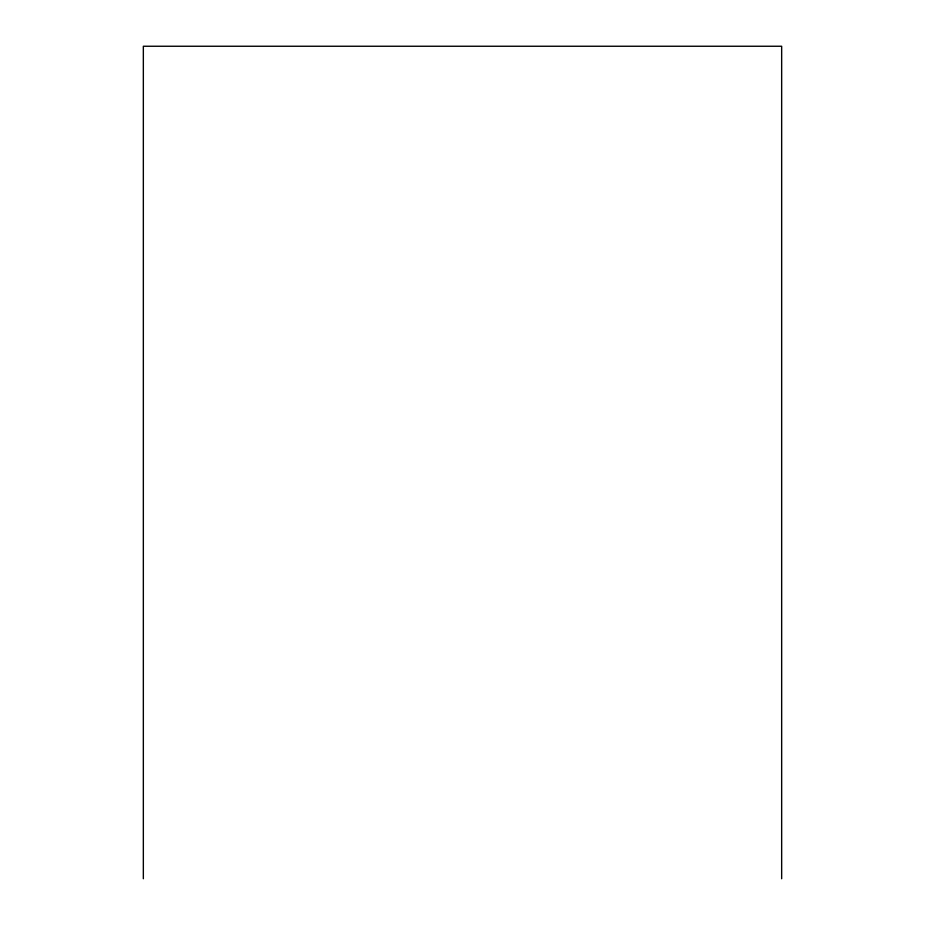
<?xml version="1.0" encoding="UTF-8"?>
<svg xmlns="http://www.w3.org/2000/svg" width="925" height="925" viewBox="0 0 925 925"><rect width="100%" height="100%" fill="white"/><g stroke="black" fill="none" stroke-linecap="round" stroke-linejoin="round"><path stroke-width="1.39" d="M781.66 878.75L781.66 46.25L143.34 46.25L143.34 878.75"/></g></svg>
